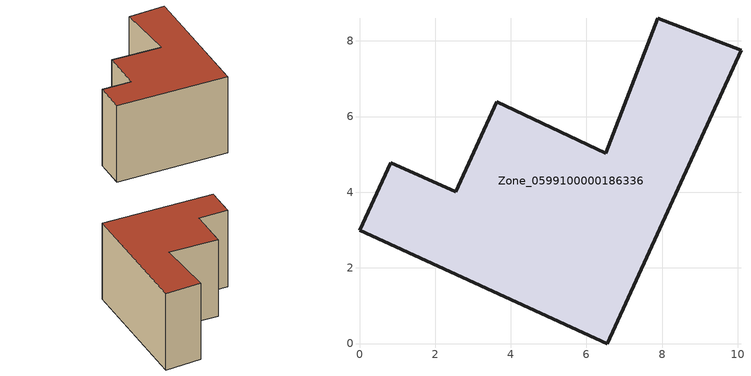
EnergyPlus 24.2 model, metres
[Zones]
Zone_0599100000186336
 floor ground (C_G): 6.51,5.03 7.88,8.6 10.09,7.75 6.55,0 0,2.99 0.82,4.78 2.54,4.01 3.63,6.39 z0
 wall outside (C_F): 6.55,0 10.09,7.75 7.88,8.6 6.51,5.03 3.63,6.39 2.54,4.01 0.82,4.78 0,2.99 6.55,0 z0:5.3
 roof outside (C_R): 0.82,4.78 0,2.99 6.55,0 10.09,7.75 7.88,8.6 6.51,5.03 3.63,6.39 2.54,4.01 z5.3
[BUILDING]
Pand.0599100000186336: North Axis=0; Terrain=City; Loads Convergence Tolerance Value=0.04; Temperature Convergence Tolerance Value=0.4; Solar Distribution=FullExterior; Maximum Number of Warmup Days=25; Minimum Number of Warmup Days=1
[Site:Location]
Rotterdam.The.Hague.AP_ZH_NLD Design_Conditions: Latitude=51.96; Longitude=4.45; Time Zone=1; Elevation=-4.5
[SITE:GROUNDTEMPERATURE:BUILDINGSURFACE]
18, 18, 18, 18, 18, 18, 18, 18, 18, 18, 18, 18
[MATERIAL] Thermal Absorptance=0.9; Solar Absorptance=0.7; Visible Absorptance=0.7
Name | Roughness | Thickness | Conductivity | Density | Specific Heat
G.TC.1946 | MediumSmooth | 0.15 | 1 | 540 | 1210
F.TC.1946 | Rough | 0.3 | 0.857143 | 1920 | 840
R.TC.1946 | MediumRough | 0.2 | 0.909091 | 1500 | 1000
[CONSTRUCTION]
C_G: G.TC.1946
C_F: F.TC.1946
C_R: R.TC.1946
[ZONE]
Zone_0599100000186336: Type=1; Multiplier=1; Ceiling Height=Autocalculate; Volume=Autocalculate; Floor Area=autocalculate; Part of Total Floor Area=Yes
[ZONEINFILTRATION:DESIGNFLOWRATE]
Infil_Zone_0599100000186336: Zone or ZoneList or Space or SpaceList=Zone_0599100000186336; Schedule=AlwaysOn; Design Flow Rate Calculation Method=Flow/Area; Flow Rate per Floor Area=0.003; Constant Term Coefficient=1; Temperature Term Coefficient=0; Velocity Term Coefficient=0; Velocity Squared Term Coefficient=0
[HVACTEMPLATE:ZONE:IDEALLOADSAIRSYSTEM]
Zone_0599100000186336: Maximum Heating Supply Air Temperature=50; Minimum Cooling Supply Air Temperature=13; Maximum Heating Supply Air Humidity Ratio=0.0156; Minimum Cooling Supply Air Humidity Ratio=0.0077; Heating Limit=NoLimit; Cooling Limit=NoLimit; Dehumidification Control Type=ConstantSensibleHeatRatio; Cooling Sensible Heat Ratio=0.7; Dehumidification Setpoint=60; Humidification Control Type=None; Humidification Setpoint=30; Outdoor Air Method=None; Outdoor Air Flow Rate per Person=0.00944; Outdoor Air Flow Rate per Zone Floor Area=0; Outdoor Air Flow Rate per Zone=0; Demand Controlled Ventilation Type=None; Outdoor Air Economizer Type=NoEconomizer; Heat Recovery Type=None; Sensible Heat Recovery Effectiveness=0.7; Latent Heat Recovery Effectiveness=0.65
[ZONECONTROL:THERMOSTAT]
ThermostatControl_Zone_0599100000186336: Zone or ZoneList=Zone_0599100000186336; Control Type Schedule=DualSetpointControlType; Control 1=Thermostat_Zone_0599100000186336; Temperature Difference Between Cutout And Setpoint=0
[THERMOSTATSETPOINT:DUALSETPOINT]
Thermostat_Zone_0599100000186336: Heating Setpoint Temperature Schedule=HeatingSetpoint_Zone_0599100000186336; Cooling Setpoint Temperature Schedule=CoolingSetpoint_Zone_0599100000186336
[SCHEDULE:COMPACT]
HeatingSetpoint_Zone_0599100000186336: Through: 12/31, For: AllDays, Until: 24:00, 21
CoolingSetpoint_Zone_0599100000186336: Through: 12/31, For: AllDays, Until: 24:00, 24
DualSetpointControlType: Through: 12/31, For: AllDays, Until: 24:00, 4
AlwaysOn: Through: 12/31, For: AllDays, Until: 24:00, 1
